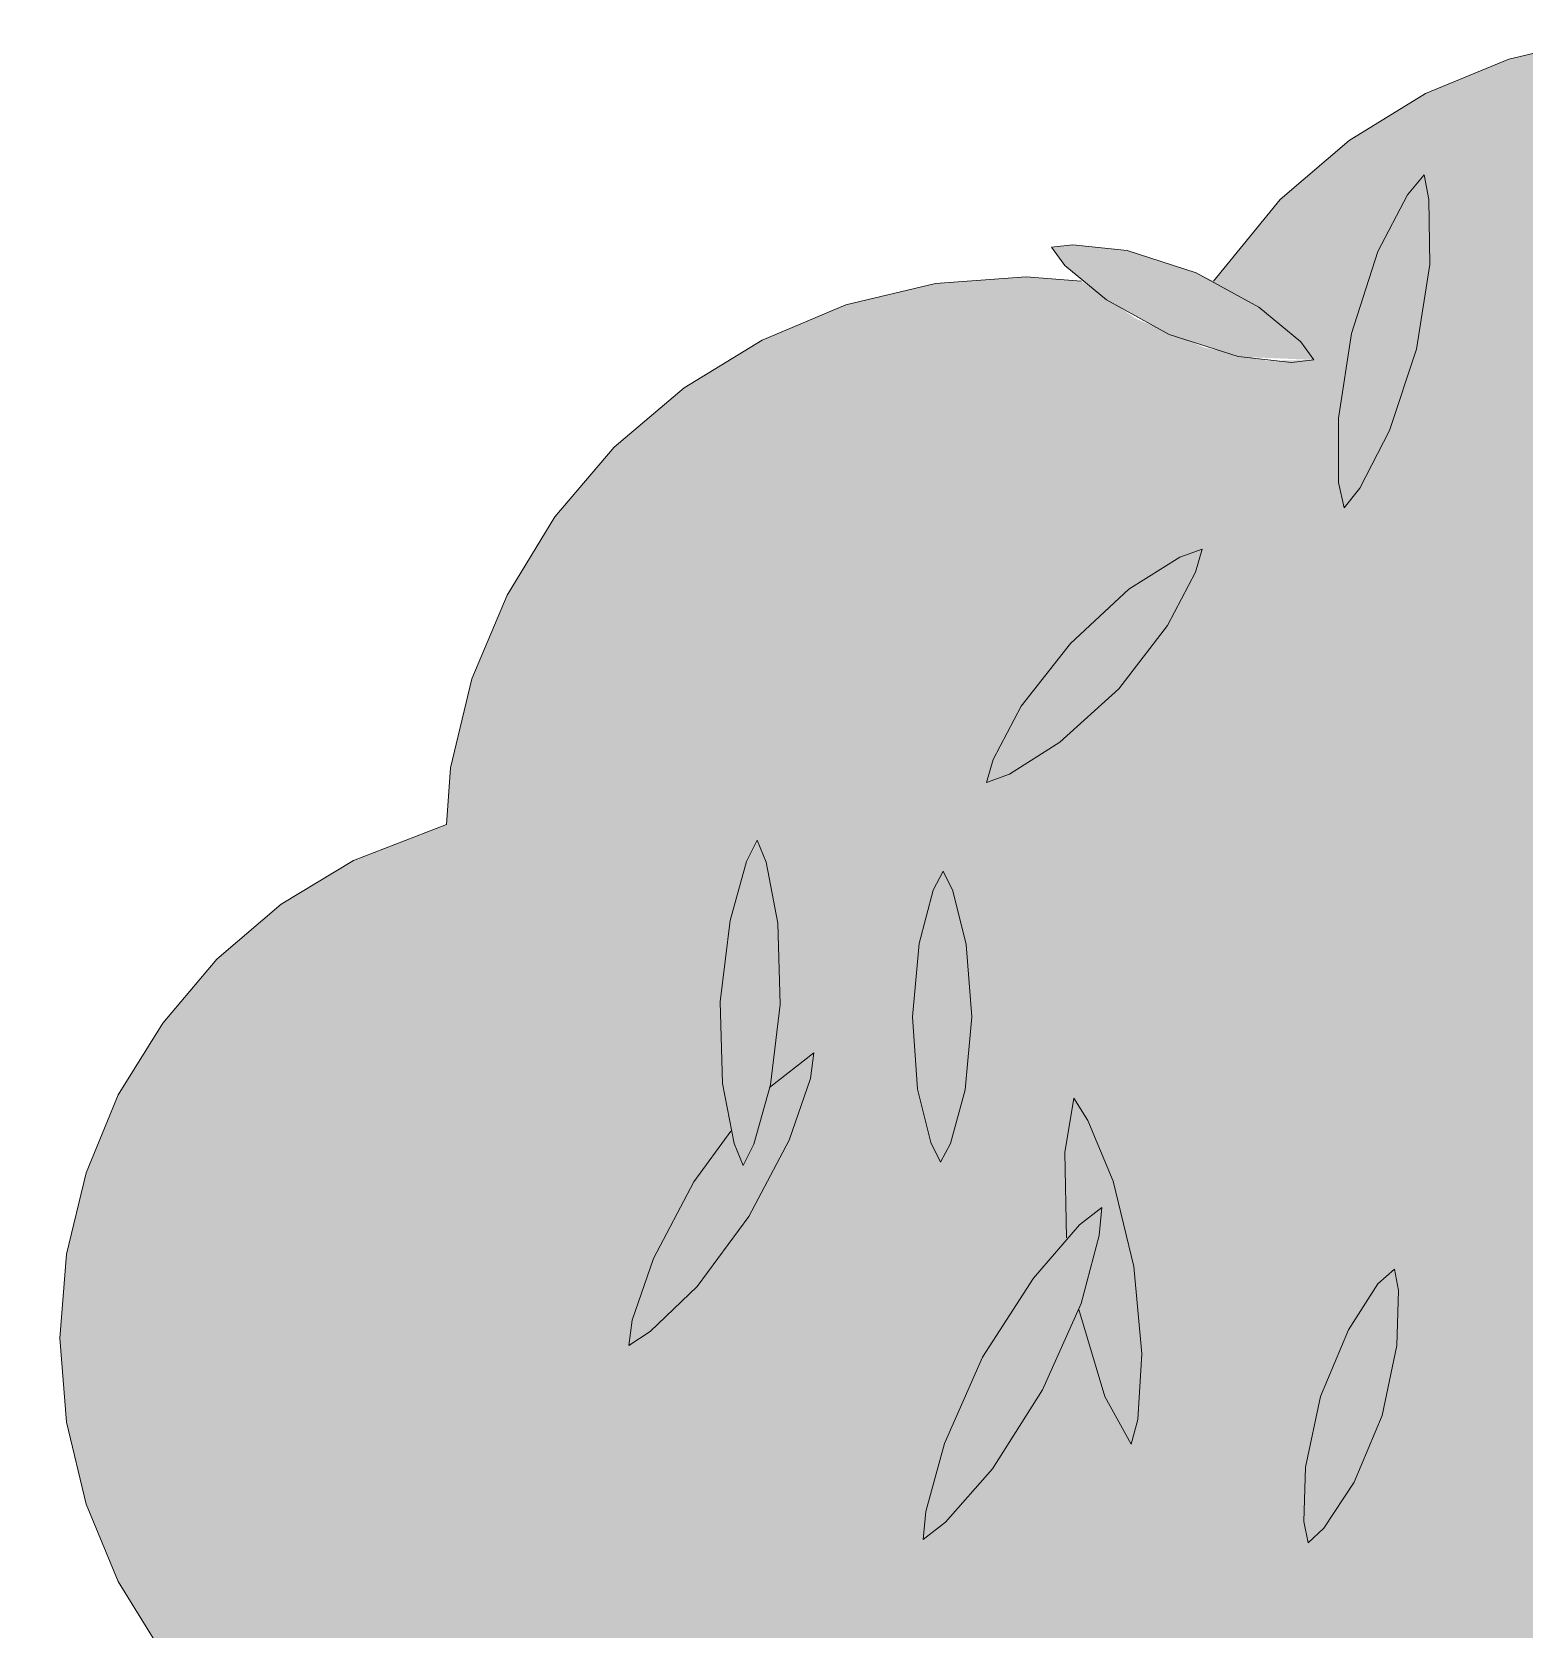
# Model space of a CAD drawing. Header units: millimetres. Extents: x -4 to 8794, y -6642 to 2653.
# Drawn here: x 7772.6 to 7954.1, y 1427.4 to 1621.7 of the extents above; entities that cross this region are included whole.
import ezdxf

# ---------------------------------------------------------------- set-up
doc = ezdxf.new("R2010")
doc.units = ezdxf.units.MM
doc.layers.add('VEG-HOJAS', color=117, linetype='Continuous', lineweight=18, true_color=0x2e5e38)
doc.layers.add('VEG-NERVIOS', color=115, linetype='Continuous', lineweight=9, true_color=0x528c5c)
doc.layers.add('VEG-RELLENO', color=253, linetype='Continuous', true_color=0x96c896)

# ---------------------------------------------------------------- blocks, each defined once
blk = doc.blocks.new('VEG_Olivo_ALZADO')
at = {"layer": 'VEG-RELLENO', "true_color": 0x849671}
h = blk.add_hatch(color=8, dxfattribs=at)
h.dxf.hatch_style = 1
h.paths.add_polyline_path([(-349.8, 1244.3), (-355.4, 1253.5), (-357.6, 1258.7), (-360.9, 1254.7), (-369.9, 1247.1), (-379.9, 1241), (-390.7, 1236.5), (-402.1, 1233.7), (-413.8, 1232.8), (-425.5, 1233.7), (-436.9, 1236.5), (-447.7, 1241), (-457.7, 1247.1), (-466.6, 1254.7), (-474.2, 1263.6), (-480.3, 1273.6), (-484.8, 1284.4), (-487.5, 1295.8), (-488, 1301.5), (-497.4, 1309.4), (-505, 1318.3), (-511.2, 1328.3), (-515.6, 1339.1), (-518.4, 1350.5), (-519.3, 1362.2), (-518.4, 1373.9), (-515.6, 1385.2), (-511.2, 1396.1), (-505, 1406), (-496.1, 1416.1), (-503.4, 1424.4), (-508.8, 1433.2), (-512.7, 1442.6), (-515.1, 1452.6), (-515.9, 1462.8), (-515.1, 1473), (-512.7, 1482.9), (-508.8, 1492.4), (-503.4, 1501.1), (-496.8, 1508.9), (-489, 1515.6), (-480.2, 1520.9), (-468.9, 1525.3), (-468.4, 1532.2), (-465.8, 1543), (-461.5, 1553.2), (-455.7, 1562.7), (-448.5, 1571.2), (-440, 1578.4), (-430.5, 1584.2), (-420.3, 1588.5), (-409.4, 1591.1), (-398.4, 1591.9), (-391.7, 1591.4), (-385, 1586.8), (-376.7, 1583.3), (-369, 1581.7), (-363.4, 1581.8), (-367.1, 1586), (-375.6, 1591.4), (-367.5, 1601.3), (-359.1, 1608.5), (-349.8, 1614.2), (-339.7, 1618.4), (-329, 1620.9), (-319.5, 1621.7), (-318.7, 1612.4), (-315.9, 1600.8), (-311.3, 1589.7), (-305.1, 1579.5), (-297.8, 1570.9), (-302.5, 1565.7), (-294.2, 1567.7), (-288.2, 1562.6), (-278, 1556.4), (-269, 1552.6), (-268.1, 1540.4), (-265.2, 1528.3), (-260.4, 1516.8), (-254.3, 1506.9), (-260.3, 1508.7), (-270, 1509.8), (-281.1, 1509.5), (-288.2, 1508.3), (-286.9, 1509.4), (-289.9, 1509.8), (-297.8, 1509.5), (-308.1, 1507.5), (-313.3, 1506), (-322.1, 1502.3), (-327.5, 1498.8), (-321.1, 1498.4), (-311.6, 1499.5), (-301.1, 1502.2), (-295.2, 1504.5), (-290.6, 1503.3), (-280.9, 1502.1), (-269.7, 1502.4), (-260.1, 1504.2), (-254.1, 1506.5), (-245.8, 1496.7), (-236.4, 1488.6), (-225.7, 1482.1), (-214.2, 1477.4), (-199.5, 1474.3), (-200.1, 1467.1), (-199.2, 1456), (-196.6, 1445.2), (-194.4, 1440), (-195.3, 1440.6), (-196.1, 1435.3), (-202.1, 1430.2), (-204.8, 1433.3), (-211.7, 1439), (-212.5, 1447.8), (-213.5, 1452.2), (-216, 1458.9), (-217.5, 1461.2), (-218.6, 1458.6), (-219.8, 1451.7), (-219.8, 1443.6), (-225.2, 1445.8), (-233, 1447.7), (-241, 1448.3), (-249, 1447.7), (-256.9, 1445.8), (-264.3, 1442.7), (-271.1, 1438.5), (-277.3, 1433.3), (-282.5, 1427.2), (-286.7, 1420.3), (-289.8, 1412.9), (-291.6, 1405.1), (-291.9, 1401.9), (-298.8, 1405.9), (-301.2, 1405.9), (-303.3, 1405), (-305.5, 1402.3), (-306, 1400), (-305.7, 1398.1), (-314.8, 1394.5), (-322.4, 1389.8), (-329.2, 1384.1), (-335, 1377.3), (-339.6, 1369.7), (-343, 1361.5), (-345.1, 1352.8), (-345.8, 1343.9), (-345.1, 1335.1), (-344.2, 1331.1), (-347.6, 1338.8), (-351.4, 1344.1), (-351.7, 1337.6), (-349.7, 1324.9), (-350.2, 1324.2), (-349.5, 1324.2), (-345.6, 1313), (-341.8, 1306.1), (-339.9, 1303.7), (-339.5, 1310.2), (-341.6, 1322.9), (-339.6, 1318.2), (-335, 1310.6), (-330.4, 1305.2), (-334.1, 1302.1), (-339.8, 1295.4), (-344.4, 1288), (-347.3, 1280.8), (-353.5, 1288.2), (-357.5, 1291.1), (-358.2, 1291.4), (-358.3, 1290.6), (-356.6, 1282.2), (-352.9, 1274.3), (-349.9, 1269.9), (-350.5, 1262.7), (-349.8, 1253.9), (-347.7, 1245.4), (-344.9, 1238.5)])
h.paths.add_polyline_path([(-359.7, 1563.8), (-357.8, 1566.2), (-354.2, 1573.2), (-350.9, 1583.1), (-349.3, 1593.4), (-349.4, 1601.3), (-350, 1604.3), (-352, 1601.9), (-355.6, 1595), (-358.8, 1585), (-360.4, 1574.7), (-360.4, 1566.9)], flags=0)
h.paths.add_polyline_path([(-360.1, 1325.7), (-357.2, 1331.1), (-360.1, 1330.2), (-361.3, 1338.5), (-362.6, 1342.7), (-365.6, 1349), (-367.3, 1351.2), (-369.1, 1345.6), (-369.7, 1337.4), (-369.3, 1332.7), (-367.7, 1325.9), (-376.9, 1318.3), (-383, 1310.7), (-386.2, 1314.8), (-393.3, 1321.9), (-399.4, 1326.4), (-402.2, 1327.6), (-401.4, 1324.7), (-398, 1318), (-392, 1309.8), (-384.9, 1302.7), (-378.8, 1298.3), (-376.1, 1297.1), (-378.2, 1303), (-381.2, 1308), (-372.5, 1313.2), (-365.2, 1319.6), (-362.4, 1315.5), (-360.6, 1321.1)], flags=0)
h.paths.add_polyline_path([(-425.3, 1323), (-420.9, 1323.4), (-412.5, 1325.5), (-406.6, 1328.3), (-404.5, 1330), (-407, 1331), (-413.5, 1332), (-422.1, 1331.6), (-430.4, 1329.6), (-436.3, 1326.8), (-438.4, 1325.1), (-433.1, 1323.5)], flags=0)
h.paths.add_polyline_path([(-478.7, 1384.3), (-474.2, 1386.7), (-466.1, 1392.3), (-460.7, 1397.4), (-459.1, 1399.8), (-462, 1399.6), (-469.1, 1397.5), (-478, 1393.2), (-486.1, 1387.6), (-491.4, 1382.5), (-493.1, 1380.1), (-487, 1381.1)], flags=0)
h.paths.add_polyline_path([(-431.1, 1523.4), (-433.4, 1517.7), (-435.2, 1508.9), (-435.6, 1498.6), (-434.3, 1488), (-438.8, 1481.8), (-443.7, 1472.5), (-446.3, 1465), (-446.7, 1461.9), (-444.1, 1463.6), (-438.4, 1469.1), (-432.1, 1477.6), (-427.2, 1486.9), (-424.6, 1494.4), (-424.2, 1497.5), (-429.6, 1493.3), (-428.8, 1498.3), (-428.3, 1508.5), (-429.3, 1517.5)], flags=0)
h.paths.add_polyline_path([(-409.7, 1517.3), (-411.4, 1510.8), (-412.2, 1501.9), (-411.6, 1493.1), (-410, 1486.6), (-408.8, 1484.2), (-407.6, 1486.5), (-405.8, 1493), (-405, 1501.9), (-405.7, 1510.7), (-407.3, 1517.2), (-408.5, 1519.6)], flags=0)
h.paths.add_polyline_path([(-476, 1353.2), (-481.6, 1360.1), (-489.1, 1366.8), (-496.6, 1371.5), (-502.3, 1373.7), (-501.2, 1371), (-497, 1365), (-490.3, 1357.9), (-482.5, 1352), (-476, 1348.5), (-473.2, 1347.7)], flags=0)
h.paths.add_polyline_path([(-385.6, 1449.9), (-384.3, 1460.9), (-385.3, 1471.5), (-387.8, 1481.9), (-390.9, 1489.3), (-392.6, 1492), (-393.7, 1485.4), (-393.5, 1475), (-400.7, 1465.6), (-406.3, 1455.1), (-409.8, 1445.4), (-410.9, 1438.3), (-405.6, 1443.1), (-399.4, 1451.4), (-396.4, 1456.5), (-392, 1466.3), (-388.8, 1455.7)], flags=0)
h.paths.add_polyline_path([(-399.2, 1286.3), (-409.4, 1280.3), (-418.1, 1272.8), (-425.7, 1264.2), (-430.5, 1257.1), (-431.8, 1254.1), (-428.8, 1255.4), (-421.6, 1260.1), (-413, 1267.6), (-408.9, 1271.9), (-402.5, 1280.1)], flags=0)
h.paths.add_polyline_path([(-401, 1536.1), (-403.2, 1530.4), (-400.4, 1531.4), (-394.3, 1535.3), (-387.1, 1541.8), (-381.2, 1549.5), (-377.8, 1556), (-377, 1558.8), (-382.5, 1556.2), (-389.5, 1550.8), (-396.3, 1543.5)], flags=0)
h.paths.add_polyline_path([(-364.6, 1440.5), (-364.1, 1437.9), (-362.2, 1439.7), (-358.5, 1445.3), (-355.1, 1453.4), (-353.3, 1461.9), (-353.1, 1468.6), (-353.6, 1471.2), (-355.6, 1469.4), (-359.2, 1463.8), (-362.6, 1455.7), (-364.4, 1447.1)], flags=0)
at = {"layer": 'VEG-RELLENO', "true_color": 0x6f8760}
h = blk.add_hatch(color=65, dxfattribs=at)
h.dxf.hatch_style = 1
h.paths.add_polyline_path([(-359.7, 1563.8), (-360.4, 1574.7), (-358.8, 1585), (-355.6, 1595), (-352, 1601.9), (-350, 1604.3), (-349.4, 1601.3), (-349.3, 1593.4), (-350.9, 1583.1), (-352.4, 1577.9), (-356.1, 1569.2)])
at = {"layer": 'VEG-RELLENO', "true_color": 0x869e78}
h = blk.add_hatch(color=8, dxfattribs=at)
h.dxf.hatch_style = 1
h.paths.add_polyline_path([(-363.4, 1581.8), (-372.6, 1582.2), (-381, 1584.9), (-388.6, 1589.1), (-393.7, 1593.3), (-395.3, 1595.5), (-392.7, 1595.8), (-386.1, 1595.1), (-377.7, 1592.4), (-373.7, 1590.5), (-367.1, 1586), (-363.7, 1582.5)])
at = {"layer": 'VEG-RELLENO', "true_color": 0x748d65}
h = blk.add_hatch(color=73, dxfattribs=at)
h.dxf.hatch_style = 1
h.paths.add_polyline_path([(-377, 1558.8), (-381.2, 1549.5), (-387.1, 1541.8), (-394.3, 1535.3), (-400.4, 1531.4), (-403.2, 1530.4), (-402.4, 1533.2), (-399, 1539.7), (-393, 1547.3), (-389.5, 1550.8), (-382.5, 1556.2), (-377.8, 1558.6)])
at = {"layer": 'VEG-RELLENO', "true_color": 0x768f66}
h = blk.add_hatch(color=73, dxfattribs=at)
h.dxf.hatch_style = 1
h.paths.add_polyline_path([(-432.8, 1483.8), (-435.3, 1493.8), (-435.6, 1503.7), (-434.4, 1513.6), (-432.4, 1520.8), (-431.1, 1523.4), (-430, 1520.7), (-428.6, 1513.3), (-428.3, 1503.4), (-428.8, 1498.3), (-430.5, 1489.5)])
at = {"layer": 'VEG-RELLENO', "true_color": 0x829a73}
h = blk.add_hatch(color=8, dxfattribs=at)
h.dxf.hatch_style = 1
h.paths.add_polyline_path([(-408.8, 1484.2), (-411.6, 1493.1), (-412.2, 1501.9), (-411.4, 1510.8), (-409.7, 1517.3), (-408.5, 1519.6), (-407.3, 1517.2), (-405.7, 1510.7), (-405, 1501.9), (-405.2, 1497.3), (-406.7, 1489.4)])
at = {"layer": 'VEG-RELLENO', "true_color": 0x859c76}
h = blk.add_hatch(color=8, dxfattribs=at)
h.dxf.hatch_style = 1
h.paths.add_polyline_path([(-424.2, 1497.5), (-427.2, 1486.9), (-432.1, 1477.6), (-438.4, 1469.1), (-444.1, 1463.6), (-446.7, 1461.9), (-446.3, 1465), (-443.7, 1472.5), (-438.8, 1481.8), (-434.3, 1488), (-432.8, 1483.8), (-431.5, 1486.4), (-429.6, 1493.3)])
at = {"layer": 'VEG-RELLENO', "true_color": 0x7a946a}
h = blk.add_hatch(color=73, dxfattribs=at)
h.dxf.hatch_style = 1
h.paths.add_polyline_path([(-392.6, 1492), (-387.8, 1481.9), (-385.3, 1471.5), (-384.3, 1460.9), (-384.8, 1452.9), (-385.6, 1449.9), (-388.8, 1455.7), (-392, 1466.3), (-390.3, 1471.7), (-389.2, 1478.7), (-393.5, 1475), (-393.7, 1485.4)])
at = {"layer": 'VEG-RELLENO', "true_color": 0x869d78}
h = blk.add_hatch(color=8, dxfattribs=at)
h.dxf.hatch_style = 1
h.paths.add_polyline_path([(-410.9, 1438.3), (-408.3, 1450), (-403.7, 1460.5), (-397.5, 1470.1), (-391.9, 1476.6), (-389.2, 1478.7), (-389.5, 1475.3), (-391.7, 1467), (-396.4, 1456.5), (-399.4, 1451.4), (-405.6, 1443.1)])
at = {"layer": 'VEG-RELLENO', "true_color": 0x6f8760}
h = blk.add_hatch(color=65, dxfattribs=at)
h.dxf.hatch_style = 1
h.paths.add_polyline_path([(-353.6, 1471.2), (-353.3, 1461.9), (-355.1, 1453.4), (-358.5, 1445.3), (-362.2, 1439.7), (-364.1, 1437.9), (-364.6, 1440.5), (-364.4, 1447.1), (-362.6, 1455.7), (-361, 1459.9), (-357.3, 1467), (-354.2, 1470.8)])
at = {"layer": 'VEG-HOJAS'}
for points in [[(-375.6, 1591.4), (-367.5, 1601.3), (-359.1, 1608.5), (-349.8, 1614.2), (-339.7, 1618.4), (-329, 1620.9), (-319.5, 1621.7)], [(-503.4, 1424.4), (-508.8, 1433.2), (-512.7, 1442.6), (-515.1, 1452.6), (-515.9, 1462.8), (-515.1, 1473), (-512.7, 1482.9), (-508.8, 1492.4), (-503.4, 1501.1), (-496.8, 1508.9), (-489, 1515.6), (-480.2, 1520.9), (-468.9, 1525.3), (-468.4, 1532.2), (-465.8, 1543), (-461.5, 1553.2), (-455.7, 1562.7), (-448.5, 1571.2), (-440, 1578.4), (-430.5, 1584.2), (-420.3, 1588.5), (-409.4, 1591.1), (-398.4, 1591.9), (-391.7, 1591.4)]]:
    blk.add_lwpolyline(points, dxfattribs=at)
at = {"layer": 'VEG-NERVIOS'}
for points in [[(-359.7, 1563.8), (-360.4, 1566.9), (-360.4, 1574.7), (-358.8, 1585), (-355.6, 1595), (-352, 1601.9), (-350, 1604.3), (-349.4, 1601.3), (-349.3, 1593.4), (-350.9, 1583.1), (-354.2, 1573.2), (-357.8, 1566.2)], [(-363.4, 1581.8), (-366.1, 1581.5), (-372.6, 1582.2), (-381, 1584.9), (-388.6, 1589.1), (-393.7, 1593.3), (-395.3, 1595.5), (-392.7, 1595.8), (-386.1, 1595.1), (-377.7, 1592.4), (-370.1, 1588.2), (-365, 1584)], [(-377, 1558.8), (-377.8, 1556), (-381.2, 1549.5), (-387.1, 1541.8), (-394.3, 1535.3), (-400.4, 1531.4), (-403.2, 1530.4), (-402.4, 1533.2), (-399, 1539.7), (-393, 1547.3), (-385.9, 1553.9), (-379.7, 1557.8)], [(-432.8, 1483.8), (-433.9, 1486.5), (-435.3, 1493.8), (-435.6, 1503.7), (-434.4, 1513.6), (-432.4, 1520.8), (-431.1, 1523.4), (-430, 1520.7), (-428.6, 1513.3), (-428.3, 1503.4), (-429.5, 1493.6), (-431.5, 1486.4)], [(-408.8, 1484.2), (-410, 1486.6), (-411.6, 1493.1), (-412.2, 1501.9), (-411.4, 1510.8), (-409.7, 1517.3), (-408.5, 1519.6), (-407.3, 1517.2), (-405.7, 1510.7), (-405, 1501.9), (-405.8, 1493), (-407.6, 1486.5)], [(-410.9, 1438.3), (-410.6, 1441.7), (-408.3, 1450), (-403.7, 1460.5), (-397.5, 1470.1), (-391.9, 1476.6), (-389.2, 1478.7), (-389.5, 1475.3), (-391.7, 1467), (-396.4, 1456.5), (-402.5, 1446.9), (-408.2, 1440.4)], [(-353.6, 1471.2), (-353.1, 1468.6), (-353.3, 1461.9), (-355.1, 1453.4), (-358.5, 1445.3), (-362.2, 1439.7), (-364.1, 1437.9), (-364.6, 1440.5), (-364.4, 1447.1), (-362.6, 1455.7), (-359.2, 1463.8), (-355.6, 1469.4)]]:
    blk.add_lwpolyline(points, close=True, dxfattribs=at)
for points in [[(-429.6, 1493.3), (-424.2, 1497.5), (-424.6, 1494.4), (-427.2, 1486.9), (-432.1, 1477.6), (-438.4, 1469.1), (-444.1, 1463.6), (-446.7, 1461.9), (-446.3, 1465), (-443.7, 1472.5), (-438.8, 1481.8), (-434.3, 1488)], [(-393.5, 1475), (-393.7, 1485.4), (-392.6, 1492), (-390.9, 1489.3), (-387.8, 1481.9), (-385.3, 1471.5), (-384.3, 1460.9), (-384.8, 1452.9), (-385.6, 1449.9), (-388.8, 1455.7), (-392, 1466.3)]]:
    blk.add_lwpolyline(points, dxfattribs=at)

msp = doc.modelspace()

# ---------------------------------------------------------------- block references
msp.add_blockref('VEG_Olivo_ALZADO', (8291.89, 0))

doc.saveas('drawing.dxf')
